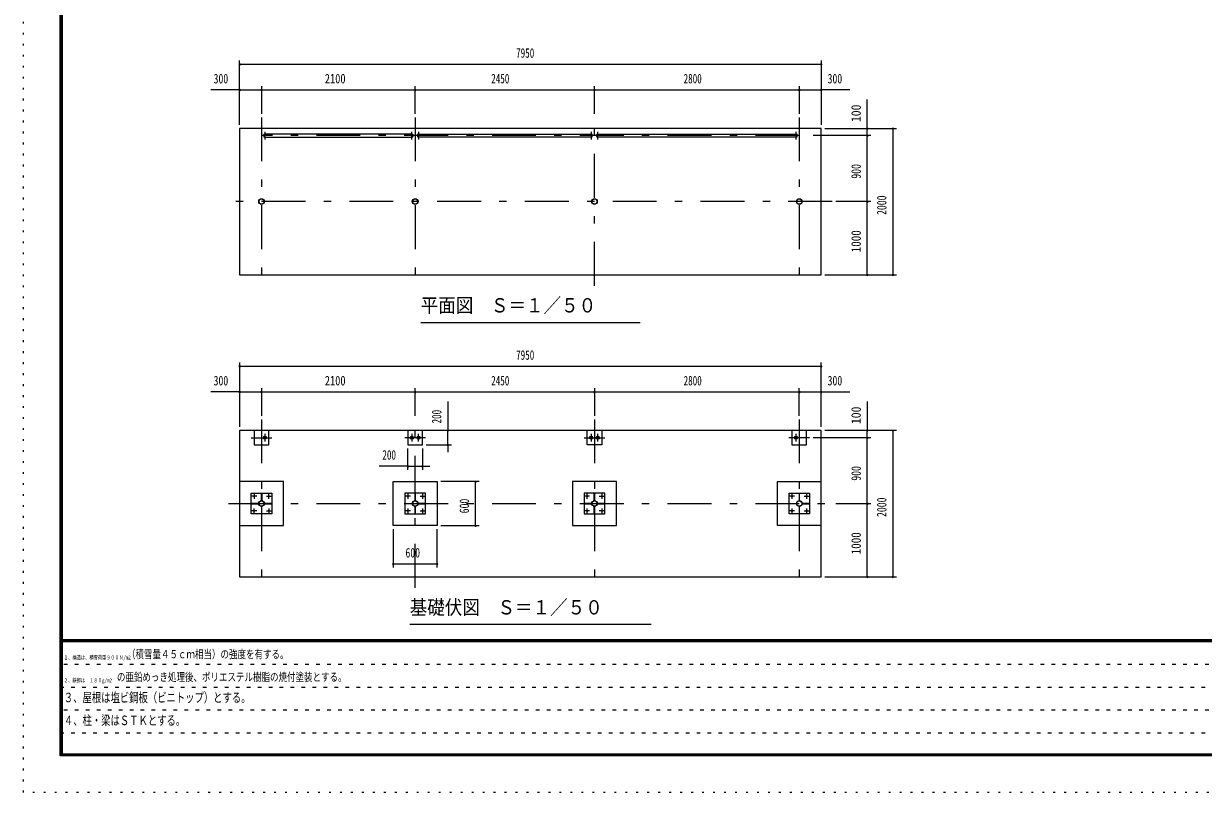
# Model space of a CAD drawing. Units: millimetres, scale not verified. Extents: x -22476 to 22466, y -10500 to 10500.
# Drawn here: x -7234 to 8892, y -10500 to 0 of the extents above; entities that cross this region are included whole.
import ezdxf
from ezdxf.enums import TextEntityAlignment as Align

# ---------------------------------------------------------------- set-up
doc = ezdxf.new("R2010")
doc.units = ezdxf.units.MM
doc.header["$LTSCALE"] = 50
for name, pattern in [('USER1', [3, 1, -2]), ('USER3', [24, 12, -5, 2, -5]), ('USER4', [3, 0.5, -2.5])]:
    doc.linetypes.add(name, pattern=pattern)
doc.layers.add('0-1_0-F', color=7, linetype='Continuous')
for name, color, linetype, lineweight in [('0-2_1-0BOLD', 7, 'Continuous', 18), ('0-3_1-2CENTER', 3, 'USER3', 18), ('0-5_1-5DIM', 3, 'Continuous', 18), ('0-C_F-F', 5, 'Continuous', 18), ('0-D_F-E_J_ADD', 5, 'USER4', 18)]:
    doc.layers.add(name, color=color, linetype=linetype, lineweight=lineweight)
doc.styles.add('ＭＳ ゴシック', font='')
doc.styles.get('ＭＳ ゴシック').set_extended_font_data('MS Gothic')

msp = doc.modelspace()

# ---------------------------------------------------------------- linework, layer by layer
at = {"layer": '0-2_1-0BOLD'}
for p, q in [((-1927.69, -1508.98), (-3934.98, -1508.98)), ((-3934.98, -1551.68), (-1927.69, -1551.68)), ((-1834.98, -1508.98), (522.32, -1508.98)), ((522.32, -1551.68), (-1834.98, -1551.68)), ((615.02, -1508.98), (3322.32, -1508.98)), ((3322.32, -1551.68), (615.02, -1551.68)), ((-1981.34, -5555.33), (-1981.34, -5755.33)), ((468.66, -5755.33), (468.66, -5555.33)), ((3268.66, -5555.33), (3268.66, -5755.33)), ((-3681.34, -6255.33), (-4281.34, -6255.33)), ((3068.66, -6255.33), (3668.66, -6255.33)), ((-4039.49, -6552.33), (-4039.49, -6558.33)), ((-3978.34, -6497.18), (-3984.34, -6497.18)), ((-3923.19, -6558.33), (-3923.19, -6552.33)), ((-1939.49, -6552.33), (-1939.49, -6558.33)), ((-1878.34, -6497.18), (-1884.34, -6497.18)), ((-1823.19, -6558.33), (-1823.19, -6552.33)), ((510.51, -6552.33), (510.51, -6558.33)), ((571.66, -6497.18), (565.66, -6497.18)), ((626.81, -6558.33), (626.81, -6552.33)), ((3310.51, -6552.33), (3310.51, -6558.33)), ((3371.66, -6497.18), (3365.66, -6497.18)), ((3426.81, -6558.33), (3426.81, -6552.33)), ((-3984.34, -6613.48), (-3978.34, -6613.48)), ((-1884.34, -6613.48), (-1878.34, -6613.48)), ((565.66, -6613.48), (571.66, -6613.48)), ((3365.66, -6613.48), (3371.66, -6613.48))]:
    msp.add_line(p, q, dxfattribs=at)
for points in [[(-4281.33, -1430.33), (-4281.33, -3430.33), (3668.66, -3430.33), (3668.66, -1430.33)], [(-4281.34, -5555.32), (-4281.34, -7555.33), (3668.66, -7555.33), (3668.66, -5555.32)], [(-2181.34, -6255.33), (-1581.34, -6255.33), (-1581.34, -6855.33), (-2181.34, -6855.33)], [(268.66, -6255.33), (268.66, -6855.33), (868.66, -6855.33), (868.66, -6255.33)], [(-3841.34, -6415.33), (-3841.34, -6695.33), (-4121.34, -6695.33), (-4121.34, -6415.33)], [(-3978.34, -6417.18), (-3978.34, -6517.18), (-3984.34, -6517.18), (-3984.34, -6417.18)], [(-2021.34, -6415.33), (-2021.34, -6695.33), (-1741.34, -6695.33), (-1741.34, -6415.33)], [(-1878.34, -6517.18), (-1878.34, -6417.18), (-1884.34, -6417.18), (-1884.34, -6517.18)], [(428.66, -6415.33), (428.66, -6695.33), (708.66, -6695.33), (708.66, -6415.33)], [(571.66, -6517.18), (565.66, -6517.18), (565.66, -6417.18), (571.66, -6417.18)], [(3508.66, -6415.33), (3508.66, -6695.33), (3228.66, -6695.33), (3228.66, -6415.33)], [(3371.66, -6417.18), (3365.66, -6417.18), (3365.66, -6517.18), (3371.66, -6517.18)], [(-4019.49, -6552.33), (-4119.49, -6552.33), (-4119.49, -6558.33), (-4019.49, -6558.33)], [(-3984.34, -6593.48), (-3984.34, -6693.48), (-3978.34, -6693.48), (-3978.34, -6593.48)], [(-3943.19, -6558.33), (-3843.19, -6558.33), (-3843.19, -6552.33), (-3943.19, -6552.33)], [(-2019.49, -6552.33), (-1919.49, -6552.33), (-1919.49, -6558.33), (-2019.49, -6558.33)], [(-1884.34, -6593.48), (-1884.34, -6693.48), (-1878.34, -6693.48), (-1878.34, -6593.48)], [(-1843.19, -6558.33), (-1743.19, -6558.33), (-1743.19, -6552.33), (-1843.19, -6552.33)], [(430.51, -6552.33), (430.51, -6558.33), (530.51, -6558.33), (530.51, -6552.33)], [(565.66, -6593.48), (571.66, -6593.48), (571.66, -6693.48), (565.66, -6693.48)], [(606.81, -6558.33), (706.81, -6558.33), (706.81, -6552.33), (606.81, -6552.33)], [(3330.51, -6552.33), (3330.51, -6558.33), (3230.51, -6558.33), (3230.51, -6552.33)], [(3365.66, -6593.48), (3365.66, -6693.48), (3371.66, -6693.48), (3371.66, -6593.48)], [(3406.81, -6558.33), (3506.81, -6558.33), (3506.81, -6552.33), (3406.81, -6552.33)]]:
    msp.add_lwpolyline(points, close=True, dxfattribs=at)
for points in [[(-4081.34, -5555.33), (-4081.34, -5755.33), (-3881.34, -5755.33), (-3881.34, -5555.33)], [(-1981.34, -5755.33), (-1781.34, -5755.33), (-1781.34, -5555.33)], [(668.66, -5555.33), (668.66, -5755.33), (468.66, -5755.33)], [(3268.66, -5755.33), (3468.66, -5755.33), (3468.66, -5555.33)], [(-4281.34, -6855.33), (-3681.34, -6855.33), (-3681.34, -6255.33)], [(3668.66, -6855.33), (3068.66, -6855.33), (3068.66, -6255.33)]]:
    msp.add_lwpolyline(points, dxfattribs=at)
for centre, radius in [((-3981.33, -2430.33), 38.15), ((-3981.33, -2430.33), 35.35), ((-1881.33, -2430.33), 38.15), ((-1881.33, -2430.33), 35.35), ((568.67, -2430.33), 38.15), ((568.67, -2430.33), 35.35), ((3368.67, -2430.33), 38.15), ((3368.67, -2430.33), 35.35), ((-3934.99, -5655.33), 21.35), ((-3934.99, -5655.33), 19.05), ((-1927.69, -5655.33), 21.35), ((-1927.69, -5655.33), 19.05), ((-1834.99, -5655.33), 21.35), ((-1834.99, -5655.33), 19.05), ((522.31, -5655.33), 21.35), ((522.31, -5655.33), 19.05), ((615.01, -5655.33), 21.35), ((615.01, -5655.33), 19.05), ((3322.31, -5655.33), 21.35), ((3322.31, -5655.33), 19.05), ((-4081.34, -6455.33), 8), ((-3881.34, -6455.33), 8), ((-1981.34, -6455.33), 8), ((-1781.34, -6455.33), 8), ((468.66, -6455.33), 8), ((668.66, -6455.33), 8), ((3268.66, -6455.33), 8), ((3468.66, -6455.33), 8), ((-3981.34, -6555.33), 38.15), ((-3981.34, -6555.33), 35.35), ((-1881.34, -6555.33), 38.15), ((-1881.34, -6555.33), 35.35), ((568.66, -6555.33), 38.15), ((568.66, -6555.33), 35.35), ((3368.66, -6555.33), 38.15), ((3368.66, -6555.33), 35.35), ((-4081.34, -6655.33), 8), ((-3881.34, -6655.33), 8), ((-1981.34, -6655.33), 8), ((-1781.34, -6655.33), 8), ((468.66, -6655.33), 8), ((668.66, -6655.33), 8), ((3268.66, -6655.33), 8), ((3468.66, -6655.33), 8)]:
    msp.add_circle(centre, radius, dxfattribs=at)
for centre, start, end in [((-3934.98, -1530.33), 90, 270), ((-1927.69, -1530.33), 270, 90), ((-1834.98, -1530.33), 90, 270), ((522.32, -1530.33), 270, 90), ((615.02, -1530.33), 90, 270), ((3322.32, -1530.33), 270, 90)]:
    msp.add_arc(centre, 21.35, start, end, dxfattribs=at)
at = {"layer": '0-3_1-2CENTER'}
for p, q in [((-3981.33, -1280.33), (-3981.33, -3580.33)), ((-1881.33, -1280.33), (-1881.33, -3580.33)), ((568.67, -3580.33), (568.67, -1280.33)), ((3368.67, -1280.33), (3368.67, -3580.33)), ((3368.67, -1530.33), (-3981.33, -1530.33)), ((-3934.98, -1478.98), (-3934.98, -1581.68)), ((-1927.69, -1581.68), (-1927.69, -1478.98)), ((-1834.98, -1478.98), (-1834.98, -1581.68)), ((522.32, -1478.98), (522.32, -1581.68)), ((615.02, -1581.68), (615.02, -1478.98)), ((3322.32, -1478.98), (3322.32, -1581.68)), ((3818.67, -2430.33), (-4431.33, -2430.33)), ((-3981.34, -5405.33), (-3981.34, -7705.33)), ((-1881.34, -7705.33), (-1881.34, -5405.33)), ((568.66, -5405.33), (568.66, -7705.33)), ((3368.66, -5405.33), (3368.66, -7705.33)), ((-3934.99, -5603.98), (-3934.99, -5706.68)), ((-1927.69, -5603.98), (-1927.69, -5706.68)), ((-1834.99, -5706.68), (-1834.99, -5603.98)), ((522.31, -5603.98), (522.31, -5706.68)), ((615.01, -5706.68), (615.01, -5603.98)), ((3322.31, -5603.98), (3322.31, -5706.68)), ((-4122.76, -5655.33), (-3839.92, -5655.33)), ((-1739.92, -5655.33), (-2022.76, -5655.33)), ((427.24, -5655.33), (710.08, -5655.33)), ((3510.08, -5655.33), (3227.24, -5655.33)), ((-4081.34, -6421.18), (-4081.34, -6489.47)), ((-3881.34, -6489.47), (-3881.34, -6421.18)), ((-1981.34, -6421.18), (-1981.34, -6489.47)), ((-1781.34, -6421.18), (-1781.34, -6489.47)), ((468.66, -6489.47), (468.66, -6421.18)), ((668.66, -6421.18), (668.66, -6489.47)), ((3268.66, -6421.18), (3268.66, -6489.47)), ((3468.66, -6421.18), (3468.66, -6489.47)), ((-4431.34, -6555.33), (3818.66, -6555.33)), ((-4047.19, -6455.33), (-4115.48, -6455.33)), ((-3915.48, -6455.33), (-3847.2, -6455.33)), ((-1947.19, -6455.33), (-2015.48, -6455.33)), ((-1815.48, -6455.33), (-1747.19, -6455.33)), ((502.81, -6455.33), (434.52, -6455.33)), ((634.52, -6455.33), (702.81, -6455.33)), ((3302.81, -6455.33), (3234.52, -6455.33)), ((3434.52, -6455.33), (3502.81, -6455.33)), ((-4047.19, -6655.33), (-4115.48, -6655.33)), ((-4081.34, -6689.47), (-4081.34, -6621.18)), ((-3915.48, -6655.33), (-3847.2, -6655.33)), ((-3881.34, -6621.18), (-3881.34, -6689.47)), ((-1947.19, -6655.33), (-2015.48, -6655.33)), ((-1981.34, -6621.18), (-1981.34, -6689.47)), ((-1815.48, -6655.33), (-1747.19, -6655.33)), ((-1781.34, -6621.18), (-1781.34, -6689.47)), ((502.81, -6655.33), (434.52, -6655.33)), ((468.66, -6689.47), (468.66, -6621.18)), ((702.81, -6655.33), (634.52, -6655.33)), ((668.66, -6621.18), (668.66, -6689.47)), ((3302.81, -6655.33), (3234.52, -6655.33)), ((3268.66, -6621.18), (3268.66, -6689.47)), ((3434.52, -6655.33), (3502.81, -6655.33)), ((3468.66, -6621.18), (3468.66, -6689.47))]:
    msp.add_line(p, q, dxfattribs=at)
at = {"layer": '0-5_1-5DIM'}
for p, q in [((-4271.33, -555.33), (-4291.33, -555.33)), ((-4281.33, -1380.33), (-4281.33, -505.33)), ((-4281.33, -555.33), (3668.66, -555.33)), ((3678.66, -555.33), (3658.66, -555.33)), ((3668.66, -505.33), (3668.66, -1380.33)), ((-4281.33, -905.33), (-4673.83, -905.33)), ((-4271.33, -905.33), (-4291.33, -905.33)), ((-4281.33, -905.33), (-3981.33, -905.33)), ((-3971.33, -905.33), (-3991.33, -905.33)), ((-3981.33, -855.33), (-3981.33, -1230.33)), ((-3981.33, -905.33), (-1881.33, -905.33)), ((-1871.33, -905.33), (-1891.33, -905.33)), ((-1881.33, -1230.33), (-1881.33, -855.33)), ((-1881.33, -905.33), (568.67, -905.33)), ((578.67, -905.33), (558.67, -905.33)), ((568.67, -1230.33), (568.67, -855.33)), ((568.67, -905.33), (3368.67, -905.33)), ((3378.67, -905.33), (3358.67, -905.33)), ((3368.67, -855.33), (3368.67, -1230.33)), ((3368.67, -905.33), (3668.66, -905.33)), ((3678.66, -905.33), (3658.66, -905.33)), ((4061.16, -905.33), (3668.66, -905.33)), ((4298.67, -1430.33), (4298.67, -1037.83)), ((3718.66, -1430.33), (4698.67, -1430.33)), ((4308.67, -1430.33), (4288.67, -1430.33)), ((4298.67, -1530.34), (4298.67, -1430.33)), ((4658.67, -1430.33), (4638.67, -1430.33)), ((4648.67, -1430.33), (4648.67, -3430.33)), ((4348.67, -1530.34), (3560.09, -1530.34)), ((4308.67, -1530.34), (4288.67, -1530.34)), ((4298.67, -2430.33), (4298.67, -1530.34)), ((4348.67, -2430.33), (3868.67, -2430.33)), ((4308.67, -2430.33), (4288.67, -2430.33)), ((4298.67, -3430.33), (4298.67, -2430.33)), ((3718.66, -3430.33), (4698.67, -3430.33)), ((4308.67, -3430.33), (4288.67, -3430.33)), ((4658.67, -3430.33), (4638.67, -3430.33)), ((-1806.33, -4080.33), (1193.67, -4080.33)), ((-4281.34, -4630.33), (-4281.34, -5505.32)), ((3668.66, -5505.32), (3668.66, -4630.33)), ((-4271.34, -4680.33), (-4291.34, -4680.33)), ((-4281.34, -4680.33), (3668.66, -4680.33)), ((3678.66, -4680.33), (3658.66, -4680.33)), ((-3981.34, -4980.33), (-3981.34, -5355.33)), ((-1881.34, -5355.33), (-1881.34, -4980.33)), ((568.66, -4980.33), (568.66, -5355.33)), ((3368.66, -5355.33), (3368.66, -4980.33)), ((-4281.34, -5030.33), (-4673.84, -5030.33)), ((-4271.34, -5030.33), (-4291.34, -5030.33)), ((-4281.34, -5030.33), (-3981.34, -5030.33)), ((-3971.34, -5030.33), (-3991.34, -5030.33)), ((-3981.34, -5030.33), (-1881.34, -5030.33)), ((-1871.34, -5030.33), (-1891.34, -5030.33)), ((-1881.34, -5030.33), (568.66, -5030.33)), ((578.66, -5030.33), (558.66, -5030.33)), ((568.66, -5030.33), (3368.66, -5030.33)), ((3378.66, -5030.33), (3358.66, -5030.33)), ((3368.66, -5030.33), (3668.66, -5030.33)), ((3678.66, -5030.33), (3658.66, -5030.33)), ((3668.66, -5030.33), (4061.16, -5030.33)), ((-1434.32, -5162.83), (-1434.32, -5555.33)), ((4298.66, -5162.83), (4298.66, -5555.33)), ((-1384.32, -5555.33), (-1731.34, -5555.33)), ((-1424.32, -5555.33), (-1444.32, -5555.33)), ((-1434.32, -5755.33), (-1434.32, -5555.33)), ((4698.66, -5555.33), (3718.66, -5555.33)), ((4308.66, -5555.33), (4288.66, -5555.33)), ((4298.66, -5655.33), (4298.66, -5555.33)), ((4658.66, -5555.33), (4638.66, -5555.33)), ((4648.66, -5555.33), (4648.66, -7555.32)), ((-1981.34, -6094.63), (-1981.34, -5805.33)), ((-1781.34, -5805.33), (-1781.34, -6094.63)), ((-1731.34, -5755.33), (-1384.32, -5755.33)), ((-1424.32, -5755.33), (-1444.32, -5755.33)), ((-1434.32, -5755.33), (-1434.32, -5855.33)), ((4348.66, -5655.33), (3560.08, -5655.33)), ((4308.66, -5655.33), (4288.66, -5655.33)), ((4298.66, -6555.32), (4298.66, -5655.33)), ((-1981.34, -6044.63), (-2373.84, -6044.63)), ((-1971.34, -6044.63), (-1991.34, -6044.63)), ((-1981.34, -6044.63), (-1781.34, -6044.63)), ((-1771.34, -6044.63), (-1791.34, -6044.63)), ((-1781.34, -6044.63), (-1681.34, -6044.63)), ((-1006.34, -6255.33), (-1531.34, -6255.33)), ((-1046.34, -6255.33), (-1066.34, -6255.33)), ((-1056.34, -6855.33), (-1056.34, -6255.33)), ((3868.66, -6555.32), (4348.66, -6555.32)), ((4308.66, -6555.32), (4288.66, -6555.32)), ((4298.66, -7555.32), (4298.66, -6555.32)), ((-2181.34, -6905.33), (-2181.34, -7430.33)), ((-1581.34, -7430.33), (-1581.34, -6905.33)), ((-1531.34, -6855.33), (-1006.34, -6855.33)), ((-1046.34, -6855.33), (-1066.34, -6855.33)), ((-2171.34, -7380.33), (-2191.34, -7380.33)), ((-2181.34, -7380.33), (-1581.34, -7380.33)), ((-1571.34, -7380.33), (-1591.34, -7380.33)), ((3718.66, -7555.32), (4698.66, -7555.32)), ((4308.66, -7555.32), (4288.66, -7555.32)), ((4658.66, -7555.32), (4638.66, -7555.32)), ((1343.67, -8205.33), (-1956.33, -8205.33))]:
    msp.add_line(p, q, dxfattribs=at)
for centre in [(-4281.33, -555.33), (3668.66, -555.33), (-4281.33, -905.33), (-3981.33, -905.33), (-1881.33, -905.33), (568.67, -905.33), (3368.67, -905.33), (3668.66, -905.33), (4298.67, -1430.33), (4648.67, -1430.33), (4298.67, -1530.34), (4298.67, -2430.33), (4298.67, -3430.33), (4648.67, -3430.33), (-4281.34, -4680.33), (3668.66, -4680.33), (-4281.34, -5030.33), (-3981.34, -5030.33), (-1881.34, -5030.33), (568.66, -5030.33), (3368.66, -5030.33), (3668.66, -5030.33), (-1434.32, -5555.33), (4298.66, -5555.33), (4648.66, -5555.33), (-1434.32, -5755.33), (4298.66, -5655.33), (-1981.34, -6044.63), (-1781.34, -6044.63), (-1056.34, -6255.33), (4298.66, -6555.32), (-1056.34, -6855.33), (-2181.34, -7380.33), (-1581.34, -7380.33), (4298.66, -7555.32), (4648.66, -7555.32)]:
    msp.add_arc(centre, 10, 180, 0, dxfattribs=at)
at = {"layer": '0-C_F-F'}
for p, q in [((21941, -8415), (-6708.99, -8415)), ((-6708.99, -8417.5), (21941, -8417.5)), ((21941, -8420), (-6708.99, -8420)), ((-6708.99, -8422.5), (21941, -8422.5)), ((21941, -8425), (-6708.99, -8425)), ((-6708.99, -8427.5), (21941, -8427.5)), ((21941, -8430), (-6708.99, -8430)), ((-6708.99, -8432.5), (21941, -8432.5)), ((21941, -8435), (-6708.99, -8435)), ((-6708.99, -8437.5), (21941, -8437.5)), ((21941, -8440), (-6708.99, -8440))]:
    msp.add_line(p, q, dxfattribs=at)
at = {"layer": '0-C_F-F', "color": 6, "linetype": 'USER1'}
for p, q in [((11516.01, -8752), (-6733.99, -8752)), ((-6733.99, -9064), (11516.01, -9064)), ((11516.01, -9376), (-6733.99, -9376)), ((-6733.99, -9688), (9008.01, -9688))]:
    msp.add_line(p, q, dxfattribs=at)
at = {"layer": '0-C_F-F'}
for points in [[(21966.01, -10000), (-6733.99, -10000), (-6733.99, 10100), (21966.01, 10100)], [(21963.5, -9997.5), (-6731.49, -9997.5), (-6731.49, 10097.5), (21963.5, 10097.5)], [(21961, -9995), (21961, 10095), (-6728.99, 10095), (-6728.99, -9995)], [(21958.5, -9992.5), (-6726.49, -9992.5), (-6726.49, 10092.5), (21958.5, 10092.5)], [(21956.01, -9990), (21956.01, 10090), (-6723.99, 10090), (-6723.99, -9990)], [(21953.5, -9987.5), (-6721.49, -9987.5), (-6721.49, 10087.5), (21953.5, 10087.5)], [(21951, -9985), (21951, 10085), (-6718.99, 10085), (-6718.99, -9985)], [(21948.51, -9982.5), (-6716.49, -9982.5), (-6716.49, 10082.5), (21948.51, 10082.5)], [(21946, -9980), (-6713.99, -9980), (-6713.99, 10080), (21946, 10080)], [(21943.51, -9977.5), (-6711.49, -9977.5), (-6711.49, 10077.5), (21943.51, 10077.5)], [(21941, -9975), (21941, 10075), (-6708.99, 10075), (-6708.99, -9975)]]:
    msp.add_lwpolyline(points, close=True, dxfattribs=at)
at = {"layer": '0-D_F-E_J_ADD'}
msp.add_lwpolyline([(22466.01, -10500), (-7233.99, -10500), (-7233.99, 10500), (22466.01, 10500)], close=True, dxfattribs=at)

# ---------------------------------------------------------------- texts
at = {"layer": '0-1_0-F', "style": 'ＭＳ ゴシック'}
for s, height, width, p in [('（積雪量４５ｃｍ相当）の強度を有する。', 110.7, 0.75, (-5821.5, -8702)), ('１、構造は、積雪荷重９００Ｎ/m2', 55.35, 0.75, (-6683.99, -8702)), ('\u3000の亜鉛めっき処理後、ポリエステル樹脂の焼付塗装とする。', 110.7, 0.75, (-6074.4, -9014)), ('２、鉄部は\u3000１８０g/m2', 55.35, 0.75, (-6683.99, -9014)), ('３、屋根は塩ビ鋼板（ビニトップ）とする。', 130.2, 0.7, (-6683.99, -9308.24)), ('４、柱・梁はＳＴＫとする。', 130.2, 0.7, (-6683.99, -9620.23))]:
    msp.add_text(s, height=height, dxfattribs=dict(at, width=width)).set_placement(p, align=Align.BOTTOM_LEFT)
at = {"layer": '0-5_1-5DIM', "color": 7, "style": 'ＭＳ ゴシック'}
for s, height, width, p in [('7950', 130.2, 0.7, (-501.67, -505.33)), ('300', 130.2, 0.75, (-4636.68, -855.33)), ('2100', 130.2, 0.8, (-3116.72, -855.33)), ('2450', 130.2, 0.7, (-842.34, -855.33)), ('2800', 130.2, 0.7, (1787.4, -855.33)), ('300', 130.2, 0.75, (3755.81, -855.33)), ('平面図\u3000Ｓ＝１／５０', 195.4, 0.9, (-1806.33, -4003.68)), ('7950', 130.2, 0.7, (-501.68, -4630.33)), ('300', 130.2, 0.75, (-4636.69, -4980.33)), ('2100', 130.2, 0.8, (-3116.73, -4980.33)), ('2450', 130.2, 0.7, (-842.35, -4980.33)), ('2800', 130.2, 0.7, (1787.39, -4980.33)), ('300', 130.2, 0.75, (3755.81, -4980.33)), ('200', 130.2, 0.7, (-2329.85, -5994.63)), ('600', 130.2, 0.75, (-2014.2, -7330.33)), ('基礎伏図\u3000Ｓ＝１／５０', 195.4, 0.9, (-1956.33, -8128.68))]:
    msp.add_text(s, height=height, dxfattribs=dict(at, width=width)).set_placement(p, align=Align.BOTTOM_LEFT)
for s, width, p in [('100', 0.9, (4248.67, -1344.66)), ('900', 0.75, (4248.67, -2117.96)), ('2000', 0.75, (4598.67, -2613.36)), ('1000', 0.85, (4248.67, -3123.13)), ('200', 0.7, (-1484.32, -5461.34)), ('100', 0.9, (4248.66, -5469.66)), ('900', 0.75, (4248.66, -6242.95)), ('600', 0.75, (-1106.34, -6688.19)), ('2000', 0.75, (4598.66, -6738.36)), ('1000', 0.85, (4248.66, -7248.13))]:
    msp.add_text(s, height=130.2, rotation=90, dxfattribs=dict(at, width=width)).set_placement(p, align=Align.BOTTOM_LEFT)

doc.saveas('drawing.dxf')
